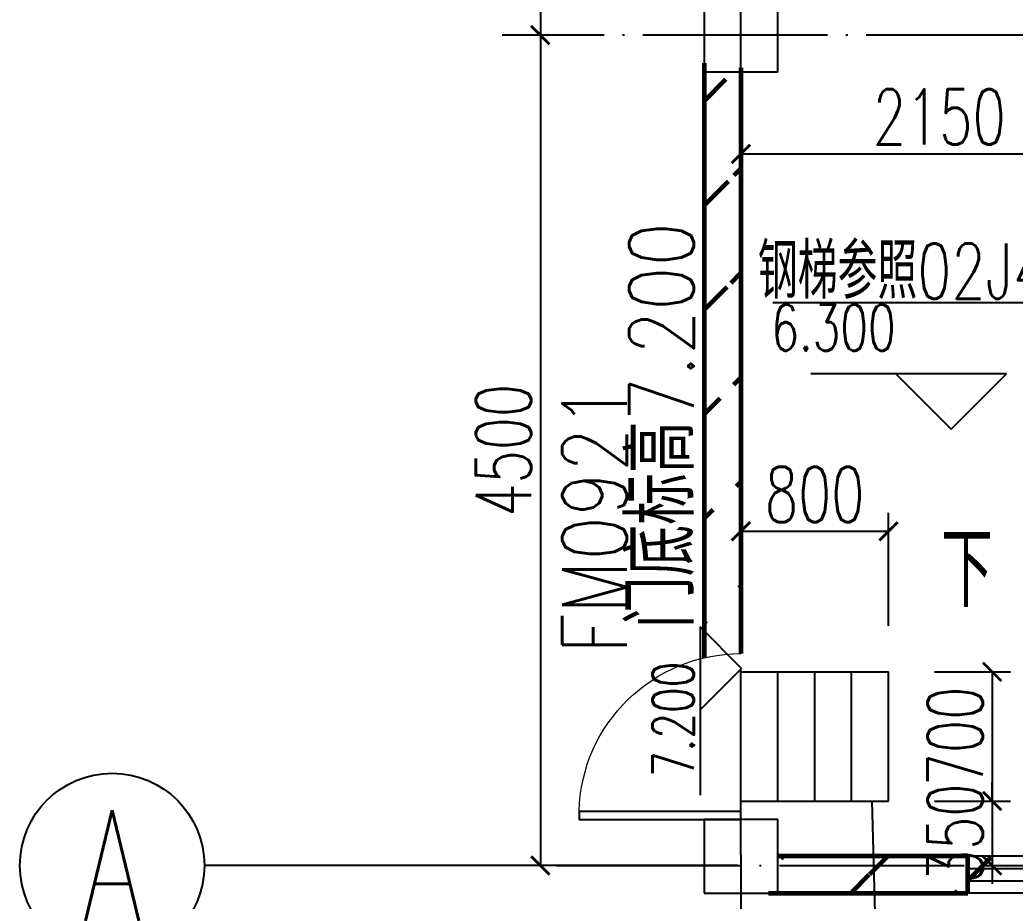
# Model space of a CAD drawing. Header units: millimetres. Extents: x 5779402 to 5838852, y 134142 to 176192.
# Drawn here: x 5801949 to 5807343, y 141074 to 145849 of the extents above; entities that cross this region are included whole.
import ezdxf
from ezdxf.enums import TextEntityAlignment as Align

# ---------------------------------------------------------------- set-up
doc = ezdxf.new("R2010")
doc.units = ezdxf.units.MM
doc.header["$LTSCALE"] = 1000
doc.linetypes.add('DASHED', pattern=[19.049999999999997, 12.7, -6.35])
doc.linetypes.add('DOTE', pattern=[2.4200000000000004, 2, -0.2, 0.02, -0.2])
doc.layers.get('0').update_dxf_attribs({"color": 8})
doc.layers.get('DEFPOINTS').update_dxf_attribs({"color": 8})
for name, color, linetype in [('3T_WOOD', 8, 'Continuous'), ('AXIS_NUM', 8, 'Continuous'), ('COLUMN', 8, 'Continuous'), ('DIM', 8, 'Continuous'), ('DIM_ELEV', 8, 'Continuous'), ('DOTE', 8, 'DOTE'), ('Steelx', 8, 'DASHED'), ('SURFACE', 8, 'Continuous'), ('Text', 8, 'Continuous'), ('THIN', 8, 'Continuous'), ('WINDOW', 8, 'Continuous'), ('WINDOW_TEXT', 8, 'Continuous')]:
    doc.layers.add(name, color=color, linetype=linetype)
doc.layers.add('WALL', color=8, linetype='Continuous', lineweight=60)
doc.styles.add('_TCH_WINDOW', font='SIMPLEX', dxfattribs={"bigfont": 'GBCBIG'})
doc.styles.add('HZ1', font='geditxt.shx', dxfattribs={"width": 0.75, "bigfont": 'hztxt1.shx'})
doc.styles.get("Standard").update_dxf_attribs({"font": 'geditxt.shx', "width": 0.7, "bigfont": 'hztxt1.shx'})
doc.styles.add('TSSD_Axis', font='geditxt.shx', dxfattribs={"width": 0.7, "bigfont": 'hztxt1.shx'})
doc.styles.add('TSSD_Label', font='geditxt.shx', dxfattribs={"width": 0.7, "bigfont": 'hztxt1.shx'})
doc.styles.add('TSSD_Norm', font='geditxt.shx', dxfattribs={"bigfont": 'hztxt1.shx'})
doc.styles.add('TSSD_Rein', font='geditxt.shx', dxfattribs={"width": 0.7, "bigfont": 'hztxt1.shx'})
doc.dimstyles.new('TSSD_100_100$0', dxfattribs={"dimtxt": 300, "dimasz": 100, "dimexe": 100, "dimexo": 250, "dimgap": 50, "dimtad": 1, "dimdec": 0, "dimzin": 0, "dimdsep": 46, "dimtxsty": 'TSSD_Rein', "dimblk": 'ARCHTICK', "dimcen": 0, "dimclrt": 7, "dimadec": 0, "dimazin": 0, "dimtfac": 1, "dimtdec": 0, "dimtix": 1, "dimtmove": 2, "dimatfit": 3, "dimldrblk": '_TSDBK', "dimfxl": 0, "dimtvp": 0.7, "dimtolj": 1, "dimtzin": 0, "dimarcsym": 0})
pattern_1 = [(45, (0, 3.129573621408781), (-282.842712474619, 282.842712474619), [])]

# ---------------------------------------------------------------- blocks, each defined once
blk = doc.blocks.new('_ArchTick')
at = {"color": 0, "linetype": 'ByBlock', "const_width": 0.15}
blk.add_lwpolyline([(-0.5, -0.5), (0.5, 0.5)], dxfattribs=at)
blk = doc.blocks.new('*D180')
at = {"layer": 'DEFPOINTS', "color": 0, "transparency": 16777216}
for p in [(5806907.273068737, 141616.0080703466), (5806907.273068737, 141266.480840938), (5807219.308180305, 141266.480840938)]:
    blk.add_point(p, dxfattribs=at)
at = {"layer": 'DIM', "color": 0, "lineweight": -2, "transparency": 16777216}
for p, q in [((5807219.308180305, 141616.0080703466), (5807219.308180305, 141716.0080703466)), ((5807157.273068737, 141616.0080703466), (5807319.308180305, 141616.0080703466)), ((5807219.308180305, 141616.0080703466), (5807219.308180305, 141266.480840938)), ((5807157.273068737, 141266.480840938), (5807319.308180305, 141266.480840938)), ((5807219.308180305, 141266.480840938), (5807219.308180305, 141166.480840938))]:
    blk.add_line(p, q, dxfattribs=at)
at = {"layer": 'DIM', "color": 0, "lineweight": -2, "transparency": 16777216, "xscale": 100, "yscale": 100, "zscale": 100}
for p, rotation in [((5807219.308180305, 141616.0080703466), 270), ((5807219.308180305, 141266.480840938), 90)]:
    blk.add_blockref('_ArchTick', p, dxfattribs=dict(at, rotation=rotation))
at = {"layer": 'DIM', "color": 7, "transparency": 16777216, "insert": (5807019.308180305, 141441.2444556432), "char_height": 300, "attachment_point": 5, "rotation": 90, "style": 'TSSD_Rein'}
blk.add_mtext('\\A1;350', dxfattribs=at)
blk = doc.blocks.new('_TSDBK')
blk.add_line((-1, 0), (0, 0))
blk.add_lwpolyline([(-0.7000000000000001, -0.7000000000000001, 0.5, 0.5, 0), (0.7000000000000001, 0.7000000000000001, 0.5, 0.5, 0)], format="xyseb")
blk = doc.blocks.new('*D178')
at = {"layer": 'DEFPOINTS', "color": 0, "transparency": 16777216}
for p in [(5806657.273068737, 142316.0080703468), (5806657.273068737, 141616.0080703468), (5807219.308180305, 141616.0080703468)]:
    blk.add_point(p, dxfattribs=at)
at = {"layer": 'DIM', "color": 0, "lineweight": -2, "transparency": 16777216}
for p, q in [((5806907.273068737, 142316.0080703468), (5807319.308180305, 142316.0080703468)), ((5807219.308180305, 142316.0080703468), (5807219.308180305, 141616.0080703468)), ((5806907.273068737, 141616.0080703468), (5807319.308180305, 141616.0080703468))]:
    blk.add_line(p, q, dxfattribs=at)
at = {"layer": 'DIM', "color": 0, "lineweight": -2, "transparency": 16777216, "xscale": 100, "yscale": 100, "zscale": 100}
for p, rotation in [((5807219.308180305, 142316.0080703468), 90), ((5807219.308180305, 141616.0080703468), 270)]:
    blk.add_blockref('_ArchTick', p, dxfattribs=dict(at, rotation=rotation))
at = {"layer": 'DIM', "color": 7, "transparency": 16777216, "insert": (5807019.308180305, 141966.0080703477), "char_height": 300, "attachment_point": 5, "rotation": 90, "style": 'TSSD_Rein'}
blk.add_mtext('\\A1;700', dxfattribs=at)
blk = doc.blocks.new('*D177')
at = {"layer": 'DEFPOINTS', "color": 0, "transparency": 16777216}
for p in [(5806657.273068737, 143077.7286971007), (5805857.273068737, 142316.0080703471), (5806657.273068737, 142316.0080703471)]:
    blk.add_point(p, dxfattribs=at)
at = {"layer": 'DIM', "color": 0, "lineweight": -2, "transparency": 16777216}
for p, q in [((5805857.273068737, 142566.0080703471), (5805857.273068737, 143177.7286971007)), ((5806657.273068737, 142566.0080703471), (5806657.273068737, 143177.7286971007)), ((5805857.273068737, 143077.7286971007), (5806657.273068737, 143077.7286971007))]:
    blk.add_line(p, q, dxfattribs=at)
at = {"layer": 'DIM', "color": 0, "lineweight": -2, "transparency": 16777216, "xscale": 100, "yscale": 100, "zscale": 100, "rotation": 180}
blk.add_blockref('_ArchTick', (5805857.273068737, 143077.7286971007), dxfattribs=at)
at = {"layer": 'DIM', "color": 0, "lineweight": -2, "transparency": 16777216, "xscale": 100, "yscale": 100, "zscale": 100}
blk.add_blockref('_ArchTick', (5806657.273068737, 143077.7286971007), dxfattribs=at)
at = {"layer": 'DIM', "color": 7, "transparency": 16777216, "insert": (5806257.273068737, 143277.7286971007), "char_height": 300, "attachment_point": 5, "style": 'TSSD_Rein'}
blk.add_mtext('\\A1;800', dxfattribs=at)
blk = doc.blocks.new('$DorLib2D$00000001')
for p, q in [((0.45, 0.9750000000000001), (0.5000000000000002, 0.9750000000000001)), ((0.45, 0), (0.45, 0.9750000000000001)), ((0.5, 0), (0.5, 0.9750000000000001)), ((0.5, 0), (0.45, 0))]:
    blk.add_line(p, q)
at = {"lineweight": 13}
blk.add_arc((0.475, 0), 0.975, 91.4692835813538, 180, dxfattribs=at)
blk = doc.blocks.new('_FZHK')
blk.add_lwpolyline([(-0.5, -0.5), (0.5, -0.5), (0.5, 0.5), (-0.5, 0.5)], close=True)
blk = doc.blocks.new('*D59')
at = {"layer": 'DEFPOINTS', "color": 0, "transparency": 16777216}
for p in [(5805237.600658453, 145766.9160541317), (5804770.020397617, 141266.4808409378), (5805148.559637304, 141266.4808409378)]:
    blk.add_point(p, dxfattribs=at)
at = {"layer": 'DIM', "color": 0, "lineweight": -2, "transparency": 16777216}
for p, q in [((5804987.600658453, 145766.9160541317), (5804670.020397617, 145766.9160541317)), ((5804770.020397617, 145766.9160541317), (5804770.020397617, 141266.4808409378)), ((5804898.559637304, 141266.4808409378), (5804670.020397617, 141266.4808409378))]:
    blk.add_line(p, q, dxfattribs=at)
at = {"layer": 'DIM', "color": 0, "lineweight": -2, "transparency": 16777216, "xscale": 100, "yscale": 100, "zscale": 100}
for p, rotation in [((5804770.020397617, 145766.9160541317), 90), ((5804770.020397617, 141266.4808409378), 270)]:
    blk.add_blockref('_ArchTick', p, dxfattribs=dict(at, rotation=rotation))
at = {"layer": 'DIM', "color": 7, "transparency": 16777216, "insert": (5804570.020397617, 143516.6984475357), "char_height": 300, "attachment_point": 5, "rotation": 90, "style": 'TSSD_Rein'}
blk.add_mtext('\\A1;4500', dxfattribs=at)
blk = doc.blocks.new('*D58')
at = {"layer": 'DEFPOINTS', "color": 0, "transparency": 16777216}
for p in [(5805148.559637304, 150266.4808409378), (5804770.020397617, 145766.9160541317), (5805237.600658453, 145766.9160541317)]:
    blk.add_point(p, dxfattribs=at)
at = {"layer": 'DIM', "color": 0, "lineweight": -2, "transparency": 16777216}
for p, q in [((5804898.559637304, 150266.4808409378), (5804670.020397617, 150266.4808409378)), ((5804770.020397617, 150266.4808409378), (5804770.020397617, 145766.9160541317)), ((5804987.600658453, 145766.9160541317), (5804670.020397617, 145766.9160541317))]:
    blk.add_line(p, q, dxfattribs=at)
at = {"layer": 'DIM', "color": 0, "lineweight": -2, "transparency": 16777216, "xscale": 100, "yscale": 100, "zscale": 100}
for p, rotation in [((5804770.020397617, 150266.4808409378), 90), ((5804770.020397617, 145766.9160541317), 270)]:
    blk.add_blockref('_ArchTick', p, dxfattribs=dict(at, rotation=rotation))
at = {"layer": 'DIM', "color": 7, "transparency": 16777216, "insert": (5804570.020397617, 148016.6984475357), "char_height": 300, "attachment_point": 5, "rotation": 90, "style": 'TSSD_Rein'}
blk.add_mtext('\\A1;4500', dxfattribs=at)
blk = doc.blocks.new('*D56')
at = {"layer": 'DEFPOINTS', "color": 0, "transparency": 16777216}
for p in [(5805857.273068764, 145826.0644825055), (5808007.273068761, 145826.0644825055), (5808007.273068761, 145122.920989466)]:
    blk.add_point(p, dxfattribs=at)
at = {"layer": 'DIM', "color": 0, "lineweight": -2, "transparency": 16777216}
for p, q in [((5805857.273068764, 145576.0644825055), (5805857.273068764, 145022.920989466)), ((5808007.273068761, 145576.0644825055), (5808007.273068761, 145022.920989466)), ((5805857.273068764, 145122.920989466), (5808007.273068761, 145122.920989466))]:
    blk.add_line(p, q, dxfattribs=at)
at = {"layer": 'DIM', "color": 0, "lineweight": -2, "transparency": 16777216, "xscale": 100, "yscale": 100, "zscale": 100, "rotation": 180}
blk.add_blockref('_ArchTick', (5805857.273068764, 145122.920989466), dxfattribs=at)
at = {"layer": 'DIM', "color": 0, "lineweight": -2, "transparency": 16777216, "xscale": 100, "yscale": 100, "zscale": 100}
blk.add_blockref('_ArchTick', (5808007.273068761, 145122.920989466), dxfattribs=at)
at = {"layer": 'DIM', "color": 7, "transparency": 16777216, "insert": (5806932.273068762, 145322.920989466), "char_height": 300, "attachment_point": 5, "style": 'TSSD_Rein'}
blk.add_mtext('\\A1;2150', dxfattribs=at)
blk = doc.blocks.new('ts_axno')
at = {"color": 0, "linetype": 'ByBlock', "lineweight": -2}
blk.add_circle((0, 0), 0.5, dxfattribs=at)
at = {"color": 0, "linetype": 'ByBlock', "lineweight": -2, "style": 'TSSD_Axis', "width": 0.7}
blk.add_attdef('A', text='', height=0.6, dxfattribs=at).set_placement((0, 0), align=Align.MIDDLE_CENTER)
blk = doc.blocks.new('$TCHSYS$WIN2D')
for p, q in [((-0.5, 0.5), (0.5, 0.5)), ((-0.5, 0.5), (-0.4999999999999999, -0.5)), ((0.5, 0.5), (0.4999999999999998, -0.5)), ((0.5, 0.1666666666666666), (-0.5, 0.1666666666666666)), ((0.5, -0.1666666666666667), (-0.5, -0.1666666666666667)), ((-0.4999999999999999, -0.5), (0.5, -0.5))]:
    blk.add_line(p, q)

msp = doc.modelspace()

# ---------------------------------------------------------------- hatches: boundary and pattern name
at = {"layer": 'WALL'}
h = msp.add_hatch(dxfattribs=at)
h.set_pattern_fill('METAL', color=256, scale=100, style=0)
h.set_pattern_definition([(45, (0, 0), (-282.842712474619, 282.842712474619), [])])
edge = h.paths.add_edge_path()
edge.add_line((5805657.273068774, 145614.9160541319), (5805657.273068772, 142391.8200861914))
edge.add_line((5805857.273068722, 145589.9160541319), (5805857.273068761, 142414.9160541318))
edge.add_line((5805657.273068734, 150016.4808409157), (5805657.273068761, 145914.9160541318))
edge.add_line((5805857.273068793, 150016.4808409157), (5805857.273068753, 145941.9160541319))
h = msp.add_hatch(dxfattribs=at)
h.set_pattern_fill('METAL', color=256, scale=100, style=0)
h.set_pattern_definition(pattern_1)
edge = h.paths.add_edge_path()
edge.add_line((5808587.273068599, 141118.0456277755), (5811707.273068905, 141118.0456277404))
edge.add_line((5808587.2730686, 141318.0456277566), (5808587.273068599, 141118.0456277755))
edge.add_line((5811707.273068906, 141318.0456277679), (5808587.2730686, 141318.0456277566))
edge.add_line((5807087.2730686, 141318.0456277566), (5806007.273068296, 141318.0456277575))
edge.add_line((5807087.273068599, 141118.0456277743), (5807087.2730686, 141318.0456277566))
edge.add_line((5806007.273068295, 141118.0456277625), (5807087.273068599, 141118.0456277743))
h = msp.add_hatch(dxfattribs=at)
h.set_pattern_fill('METAL', color=256, scale=100, style=0)
h.set_pattern_definition(pattern_1)
edge = h.paths.add_edge_path()
edge.add_line((5808587.273068599, 141118.0456277755), (5811707.273068905, 141118.0456277404))
edge.add_line((5808587.2730686, 141318.0456277566), (5808587.273068599, 141118.0456277755))
edge.add_line((5811707.273068906, 141318.0456277679), (5808587.2730686, 141318.0456277566))
edge.add_line((5807087.2730686, 141318.0456277566), (5806007.273068296, 141318.0456277575))
edge.add_line((5807087.273068599, 141118.0456277743), (5807087.2730686, 141318.0456277566))
edge.add_line((5806007.273068295, 141118.0456277625), (5807087.273068599, 141118.0456277743))

# ---------------------------------------------------------------- linework, layer by layer
for p, q in [((5807513.995841041, 144315.6365378131), (5806030.076032426, 144315.6365378131)), ((5806597.112716376, 140547.4334831084), (5806568.336979052, 141616.0080703471))]:
    msp.add_line(p, q)
at = {"layer": 'AXIS_NUM'}
for p, q in [((5805857.273068737, 141324.390937928), (5805857.273068737, 139196.5087984035)), ((5805838.439440792, 141266.4808409381), (5802949.022990138, 141266.4808409381))]:
    msp.add_line(p, q, dxfattribs=at)
at = {"layer": 'DIM_ELEV'}
for p, q in [((5805636.209072661, 142559.7031796633), (5805636.209072661, 141648.3320425582)), ((5805861.209072661, 142334.7031796633), (5805636.209072661, 142559.7031796633)), ((5805861.209072661, 142334.7031796633), (5805636.209072661, 142109.7031796633))]:
    msp.add_line(p, q, dxfattribs=at)
at = {"layer": 'DOTE', "ltscale": 0.5}
for p, q in [((5805857.273068737, 141324.390937928), (5805857.273068737, 150922.1252034291)), ((5812376.179375196, 145766.916054132), (5804562.991779409, 145766.916054132)), ((5804857.273068734, 141266.4808409383), (5812670.460664521, 141266.4808409383))]:
    msp.add_line(p, q, dxfattribs=at)
at = {"layer": 'Steelx'}
for p, q in [((5805857.273068737, 141616.0080703471), (5805857.273068737, 142316.0080703471)), ((5806057.273068737, 141616.0080703471), (5806057.273068737, 142316.0080703471)), ((5806257.273068737, 141616.0080703471), (5806257.273068737, 142316.0080703471)), ((5806457.273068737, 141616.0080703471), (5806457.273068737, 142316.0080703471)), ((5806657.273068737, 141616.0080703471), (5806657.273068737, 142316.0080703471)), ((5806657.273068737, 141616.0080703471), (5806657.273068737, 142316.0080703471))]:
    msp.add_line(p, q, dxfattribs=at)
at = {"layer": 'SURFACE'}
for p, q in [((5805857.273068737, 142316.0080703471), (5806657.273068737, 142316.0080703471)), ((5805857.273068737, 141616.0080703471), (5806657.273068737, 141616.0080703471))]:
    msp.add_line(p, q, dxfattribs=at)
at = {"layer": 'THIN'}
for p, q in [((5806696.676757351, 143931.5050112397), (5806235.843424018, 143931.5050112397)), ((5807296.676757351, 143931.5050112397), (5806696.676757351, 143931.5050112397)), ((5806996.676757351, 143631.5050112397), (5806696.676757351, 143931.5050112397)), ((5806996.676757351, 143631.5050112397), (5807296.676757351, 143931.5050112397)), ((5806996.676757351, 143745.7963935405), (5806996.676757351, 143745.7963935405)), ((5806996.676757351, 143745.7963935405), (5806996.676757351, 143745.7963935405))]:
    msp.add_line(p, q, dxfattribs=at)
at = {"layer": 'WALL'}
for p, q in [((5805657.273068774, 145614.9160541319), (5805657.273068772, 142391.8200861914)), ((5805857.273068722, 145589.9160541319), (5805857.273068761, 142414.9160541318)), ((5807087.2730686, 141316.4808409376), (5806057.27306876, 141316.4808409385)), ((5807087.273068599, 141116.4808409719), (5807087.2730686, 141316.4808409542)), ((5806007.273068295, 141116.4808409435), (5807087.273068599, 141116.4808409553))]:
    msp.add_line(p, q, dxfattribs=at)

# ---------------------------------------------------------------- block references
at = {"layer": 'AXIS_NUM'}
ref = msp.add_blockref('ts_axno', (5802449.022990138, 141266.4808409381), dxfattribs=dict(at, xscale=1000, yscale=1000, zscale=1000))
ref.add_attrib('B', 'A', dxfattribs={"height": 600, "style": 'TSSD_Axis', "width": 0.7}).set_placement((5802449.022990138, 141266.4808409381), align=Align.MIDDLE_CENTER)
at = {"layer": 'COLUMN', "xscale": 400, "yscale": 400, "zscale": 400}
for p in [(5805857.273068725, 145766.916054132), (5805857.27306876, 141316.480840944)]:
    msp.add_blockref('_FZHK', p, dxfattribs=at)
at = {"layer": 'WINDOW', "xscale": 900, "yscale": -900, "zscale": -900, "rotation": 270}
msp.add_blockref('$DorLib2D$00000001', (5805857.273068773, 141964.9160541318), dxfattribs=at)
at = {"layer": 'WINDOW'}
ref = msp.add_blockref('$TCHSYS$WIN2D', (5807837.273068601, 141216.480840953), dxfattribs=dict(at, xscale=-1500, yscale=200, zscale=-1500))
ref.add_attrib('A', 'LC1515', (5807402.273068601, 140692.730840953), dxfattribs={"layer": 'WINDOW_TEXT', "height": 297.5, "style": '_TCH_WINDOW', "width": 0.7058823529411765})

# ---------------------------------------------------------------- texts
at = {"layer": '3T_WOOD', "color": 0, "width": 0.7}
msp.add_text('下', height=400, dxfattribs=at).set_placement((5806943.030654085, 142667.533119815))
at = {"layer": 'DIM', "color": 7, "style": 'HZ1', "width": 0.72}
msp.add_text('钢梯参照02J401-T4D09a', height=300, dxfattribs=at).set_placement((5805949.373873021, 144338.1364004184))
msp.add_text('7.200', height=225.0000000000001, rotation=90, dxfattribs=at).set_placement((5805602.480092593, 141746.000263761))
at = {"layer": 'Text', "style": 'TSSD_Norm', "width": 0.8}
for s, p in [('门底标高7.200', (5805601.623453617, 142553.2913673499)), ('FM0921', (5805238.918302306, 142414.9281900509))]:
    msp.add_text(s, height=350, rotation=90, dxfattribs=at).set_placement(p)
at = {"layer": 'THIN', "style": 'TSSD_Label', "width": 0.7}
msp.add_text('6.300', height=250, dxfattribs=at).set_placement((5806696.676757351, 143981.5050112397), align=Align.BOTTOM_RIGHT)

# ---------------------------------------------------------------- dimensions: what is measured, and where the dimension line sits
at = {"layer": 'DIM'}
for base, p1, p2, picture, middle in [((5804770.020397617, 145766.9160541317), (5805148.559637304, 150266.4808409381), (5805237.600658453, 145766.916054132), '*D58', (5804570.020397617, 148016.6984475357)), ((5804770.020397617, 141266.4808409378), (5805237.600658453, 145766.916054132), (5805148.559637304, 141266.4808409381), '*D59', (5804570.020397617, 143516.6984475357)), ((5807219.308180305, 141616.0080703468), (5806657.273068737, 142316.0080703471), (5806657.273068737, 141616.0080703471), '*D178', (5807019.308180305, 141966.0080703477)), ((5807219.308180305, 141266.480840938), (5806907.273068737, 141616.0080703468), (5806907.273068737, 141266.4808409383), '*D180', (5807019.308180305, 141441.2444556432))]:
    dim = msp.add_linear_dim(base=base, p1=p1, p2=p2, angle=90, dimstyle='TSSD_100_100$0', dxfattribs=at)
    dim.commit()
    dim.dimension.update_dxf_attribs({"geometry": picture, "text_midpoint": middle})
for base, p1, p2, picture, middle in [((5808007.273068761, 145122.920989466), (5805857.273068764, 145826.0644825055), (5808007.273068761, 145826.0644825055), '*D56', (5806932.273068762, 145322.920989466)), ((5806657.273068737, 143077.7286971007), (5805857.273068737, 142316.0080703471), (5806657.273068737, 142316.0080703471), '*D177', (5806257.273068737, 143277.7286971007))]:
    dim = msp.add_linear_dim(base=base, p1=p1, p2=p2, dimstyle='TSSD_100_100$0', dxfattribs=at)
    dim.commit()
    dim.dimension.update_dxf_attribs({"geometry": picture, "text_midpoint": middle})

doc.saveas('drawing.dxf')
